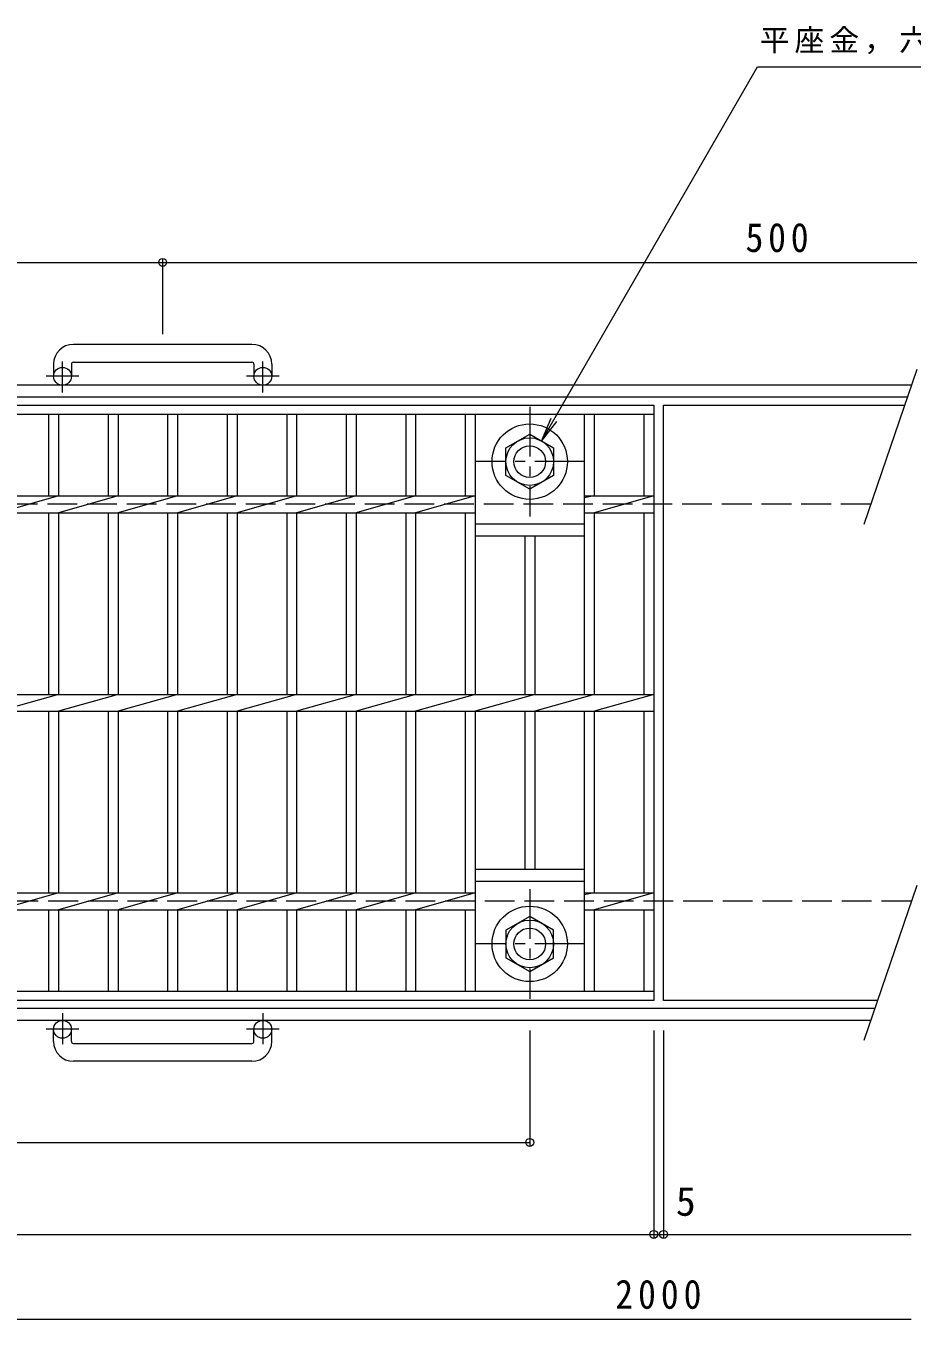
# Model space of a CAD drawing. Units: millimetres, scale not verified. Extents: x -910 to 919, y -686 to 546.
# Drawn here: x -160 to 286, y -145 to 507 of the extents above; entities that cross this region are included whole.
import ezdxf
from ezdxf.enums import TextEntityAlignment as Align

# ---------------------------------------------------------------- set-up
doc = ezdxf.new("R2010")
doc.units = ezdxf.units.MM
doc.header["$LTSCALE"] = 5
doc.header["$PDMODE"] = 32
doc.header["$PDSIZE"] = 4
doc.linetypes.add('CHAIN1', pattern=[8, 5, -1, 1, -1])
doc.linetypes.add('DASHED3', pattern=[4, 3, -1])
for name, color, linetype, lineweight in [('0-1_躯体', 2, 'Continuous', 9), ('0-2_仕上', 3, 'Continuous', 9), ('0-4_その他', 7, 'Continuous', 9), ('0-5_寸法', 7, 'Continuous', 9)]:
    doc.layers.add(name, color=color, linetype=linetype, lineweight=lineweight)
doc.styles.add('ＭＳ ゴシック', font='')
doc.styles.get('ＭＳ ゴシック').set_extended_font_data('MS Gothic')

msp = doc.modelspace()

# ---------------------------------------------------------------- linework, layer by layer
at = {"layer": '0-1_躯体'}
for p, q in [((-46.526, 346.055), (-136.526, 346.055)), ((-146.526, 336.056), (-146.526, 329.955)), ((-137.526, 336.056), (-137.526, 329.955)), ((-136.526, 337.055), (-46.526, 337.055)), ((-45.526, 336.056), (-45.526, 329.955)), ((-36.526, 336.056), (-36.526, 329.955)), ((288.514, 333.408), (261.911, 255.371)), ((285.803, 325.455), (-841.526, 325.455)), ((283.757, 319.455), (-841.526, 319.455)), ((288.514, 73.408), (261.911, -4.63)), ((267.394, 11.455), (-841.526, 11.455)), ((265.349, 5.455), (-841.526, 5.455)), ((-146.526, -5.146), (-146.526, 0.955)), ((-137.526, -5.146), (-137.526, 0.955)), ((-45.526, -5.146), (-45.526, 0.955)), ((-36.526, -5.146), (-36.526, 0.955)), ((-136.526, -6.146), (-46.526, -6.146)), ((-46.526, -15.146), (-136.526, -15.146))]:
    msp.add_line(p, q, dxfattribs=at)
at = {"layer": '0-1_躯体', "linetype": 'CHAIN1'}
for p, q in [((-142.026, 321.847), (-142.026, 337.445)), ((-41.026, 321.847), (-41.026, 337.445)), ((-133.863, 329.955), (-150.27, 329.955)), ((-32.863, 329.955), (-49.27, 329.955)), ((93.475, 314.592), (93.475, 259.318)), ((121.112, 286.955), (65.838, 286.955)), ((93.475, 71.592), (93.475, 16.318)), ((121.112, 43.955), (65.838, 43.955)), ((-142.026, 9.062), (-142.026, -6.535)), ((-41.026, 9.062), (-41.026, -6.535)), ((-133.863, 0.955), (-150.27, 0.955)), ((-32.863, 0.955), (-49.27, 0.955))]:
    msp.add_line(p, q, dxfattribs=at)
at = {"layer": '0-1_躯体', "linetype": 'DASHED3'}
for p, q in [((265.348, 265.455), (-841.526, 265.455)), ((285.803, 65.455), (-841.526, 65.455))]:
    msp.add_line(p, q, dxfattribs=at)
at = {"layer": '0-1_躯体'}
for points in [[(105.475, 293.883), (105.475, 280.027), (93.475, 273.098), (81.475, 280.027), (81.475, 293.883), (93.475, 300.811)], [(105.475, 37.027), (105.475, 50.883), (93.475, 57.812), (81.475, 50.883), (81.475, 37.027), (93.475, 30.098)]]:
    msp.add_lwpolyline(points, close=True, dxfattribs=at)
for centre, radius in [((-142.026, 329.955), 4.5), ((-41.026, 329.955), 4.5), ((93.475, 286.955), 19), ((93.475, 286.955), 12), ((93.475, 286.955), 8), ((93.475, 43.955), 19), ((93.475, 43.955), 12), ((93.475, 43.955), 8), ((-142.026, 0.955), 4.5), ((-41.026, 0.955), 4.5)]:
    msp.add_circle(centre, radius, dxfattribs=at)
for centre, radius, start, end in [((-136.526, 336.056), 10, 90, 180), ((-46.526, 336.056), 10, 0, 90), ((-136.526, 336.056), 1, 90, 180), ((-46.526, 336.056), 1, 0, 90), ((-136.526, -5.146), 10, 180, 270), ((-136.526, -5.146), 1, 180, 270), ((-46.526, -5.146), 10, 270, 0), ((-46.526, -5.146), 1, 270, 0)]:
    msp.add_arc(centre, radius, start, end, dxfattribs=at)
at = {"layer": '0-2_仕上'}
for p, q in [((-839.026, 315.455), (155.974, 315.455)), ((155.974, 315.455), (155.974, 15.455)), ((160.974, 15.455), (160.974, 315.455)), ((160.974, 315.455), (282.394, 315.455)), ((-839.026, 310.955), (155.974, 310.955)), ((-149.025, 310.955), (-149.025, 269.695)), ((-144.026, 310.955), (-144.026, 269.695)), ((-119.026, 310.955), (-119.026, 269.695)), ((-114.026, 310.955), (-114.026, 269.695)), ((-89.026, 310.955), (-89.026, 269.695)), ((-84.026, 310.955), (-84.026, 269.695)), ((-59.025, 310.955), (-59.025, 269.695)), ((-54.026, 310.955), (-54.026, 269.695)), ((-29.026, 310.955), (-29.026, 269.695)), ((-24.026, 310.955), (-24.026, 269.695)), ((0.974, 310.955), (0.974, 269.695)), ((5.974, 310.955), (5.974, 269.695)), ((30.975, 310.955), (30.975, 269.695)), ((35.974, 310.955), (35.974, 269.695)), ((60.975, 310.955), (60.975, 269.695)), ((65.974, 310.955), (65.974, 169.695)), ((120.974, 310.955), (120.974, 169.695)), ((125.974, 310.955), (125.974, 269.695)), ((150.975, 310.955), (150.975, 269.695)), ((-749.026, 269.695), (65.974, 269.695)), ((-144.026, 269.695), (-174.026, 261.215)), ((-114.025, 269.695), (-144.026, 261.215)), ((-84.026, 269.695), (-114.026, 261.215)), ((-54.026, 269.695), (-84.026, 261.215)), ((-24.026, 269.695), (-54.026, 261.215)), ((5.974, 269.695), (-24.026, 261.215)), ((35.974, 269.695), (5.974, 261.215)), ((65.974, 269.695), (35.974, 261.215)), ((125.974, 269.695), (120.974, 268.695)), ((120.974, 269.695), (155.974, 269.695)), ((155.974, 269.695), (125.974, 261.215)), ((-749.026, 261.215), (65.974, 261.215)), ((-149.025, 261.215), (-149.025, 169.695)), ((-144.026, 261.215), (-144.026, 169.695)), ((-119.026, 261.215), (-119.026, 169.695)), ((-114.026, 261.215), (-114.026, 169.695)), ((-89.026, 261.215), (-89.026, 169.695)), ((-84.026, 261.215), (-84.026, 169.695)), ((-59.025, 261.215), (-59.025, 169.695)), ((-54.026, 261.215), (-54.026, 169.695)), ((-29.026, 261.215), (-29.026, 169.695)), ((-24.026, 261.215), (-24.026, 169.695)), ((0.974, 261.215), (0.974, 169.695)), ((5.974, 261.215), (5.974, 169.695)), ((30.975, 261.215), (30.975, 169.695)), ((35.974, 261.215), (35.974, 169.695)), ((60.975, 261.215), (60.975, 169.695)), ((120.974, 261.215), (155.974, 261.215)), ((125.974, 261.215), (125.974, 169.695)), ((150.975, 261.215), (150.975, 169.695)), ((120.975, 255.455), (65.975, 255.455)), ((120.975, 249.455), (65.975, 249.455)), ((90.974, 249.455), (90.974, 169.695)), ((95.974, 249.455), (95.974, 169.695)), ((-839.026, 169.695), (155.974, 169.695)), ((-144.026, 169.695), (-174.026, 161.215)), ((-114.025, 169.695), (-144.026, 161.215)), ((-84.026, 169.695), (-114.026, 161.215)), ((-54.026, 169.695), (-84.026, 161.215)), ((-24.026, 169.695), (-54.026, 161.215)), ((5.974, 169.695), (-24.026, 161.215)), ((35.974, 169.695), (5.974, 161.215)), ((65.974, 169.695), (35.974, 161.215)), ((95.974, 169.695), (65.974, 161.215)), ((125.974, 169.695), (95.974, 161.215)), ((155.974, 169.695), (125.974, 161.215)), ((-839.026, 161.215), (155.974, 161.215)), ((-149.025, 161.215), (-149.025, 69.695)), ((-144.026, 161.215), (-144.026, 69.695)), ((-119.026, 161.215), (-119.026, 69.695)), ((-114.026, 161.215), (-114.026, 69.695)), ((-89.026, 161.215), (-89.026, 69.695)), ((-84.026, 161.215), (-84.026, 69.695)), ((-59.025, 161.215), (-59.025, 69.695)), ((-54.026, 161.215), (-54.026, 69.695)), ((-29.026, 161.215), (-29.026, 69.695)), ((-24.026, 161.215), (-24.026, 69.695)), ((0.974, 161.215), (0.974, 69.695)), ((5.974, 161.215), (5.974, 69.695)), ((30.975, 161.215), (30.975, 69.695)), ((35.974, 161.215), (35.974, 69.695)), ((60.975, 161.215), (60.975, 69.695)), ((65.974, 161.215), (65.974, 19.955)), ((90.974, 161.215), (90.974, 81.455)), ((95.974, 161.215), (95.974, 81.455)), ((120.974, 161.215), (120.974, 19.955)), ((125.974, 161.215), (125.974, 69.695)), ((150.975, 161.215), (150.975, 69.695)), ((120.975, 81.455), (65.975, 81.455)), ((120.975, 75.455), (65.975, 75.455)), ((-749.026, 69.695), (65.974, 69.695)), ((-144.026, 69.695), (-174.026, 61.216)), ((-114.025, 69.695), (-144.026, 61.216)), ((-84.026, 69.695), (-114.026, 61.216)), ((-54.026, 69.695), (-84.026, 61.216)), ((-24.026, 69.695), (-54.026, 61.216)), ((5.974, 69.695), (-24.026, 61.216)), ((35.974, 69.695), (5.974, 61.216)), ((65.974, 69.695), (35.974, 61.216)), ((120.974, 69.695), (155.974, 69.695)), ((125.974, 69.695), (120.974, 68.695)), ((155.974, 69.695), (125.974, 61.216)), ((-749.026, 61.216), (65.974, 61.216)), ((-149.025, 61.216), (-149.025, 19.955)), ((-144.026, 61.216), (-144.026, 19.955)), ((-119.026, 61.216), (-119.026, 19.955)), ((-114.026, 61.216), (-114.026, 19.955)), ((-89.026, 61.216), (-89.026, 19.955)), ((-84.026, 61.216), (-84.026, 19.955)), ((-59.025, 61.216), (-59.025, 19.955)), ((-54.026, 61.216), (-54.026, 19.955)), ((-29.026, 61.216), (-29.026, 19.955)), ((-24.026, 61.216), (-24.026, 19.955)), ((0.974, 61.216), (0.974, 19.955)), ((5.974, 61.216), (5.974, 19.955)), ((30.975, 61.216), (30.975, 19.955)), ((35.974, 61.216), (35.974, 19.955)), ((60.975, 61.216), (60.975, 19.955)), ((120.974, 61.216), (155.974, 61.216)), ((125.974, 61.216), (125.974, 19.955)), ((150.975, 61.216), (150.975, 19.955)), ((155.974, 19.955), (-839.026, 19.955)), ((155.974, 15.455), (-839.026, 15.455)), ((268.758, 15.455), (160.974, 15.455))]:
    msp.add_line(p, q, dxfattribs=at)
at = {"layer": '0-4_その他'}
for p, q in [((-591.526, 387.361), (-91.526, 387.361)), ((-91.526, 351.206), (-91.526, 388.861)), ((-91.526, 387.361), (288.514, 387.361)), ((93.475, 0.264), (93.475, -57.548)), ((155.974, 0.264), (155.974, -103.91)), ((160.974, 0.264), (160.974, -103.91)), ((-776.526, -56.048), (93.475, -56.048)), ((-889.577, -102.41), (155.974, -102.41)), ((155.974, -102.41), (160.974, -102.41)), ((160.974, -102.41), (285.803, -102.41)), ((-841.526, -145.09), (285.803, -145.09))]:
    msp.add_line(p, q, dxfattribs=at)
for p in [(-91.526, 387.361), (93.475, -56.048), (155.974, -102.41), (160.974, -102.41)]:
    msp.add_point(p, dxfattribs=at)
at = {"layer": '0-5_寸法'}
for q in [(104.259, 308.896), (107.085, 307.264)]:
    msp.add_line((99.475, 297.347), q, dxfattribs=at)
msp.add_lwpolyline([(99.475, 297.347), (208.289, 485.818), (403.121, 485.818)], dxfattribs=at)

# ---------------------------------------------------------------- texts
at = {"layer": '0-4_その他', "color": 2, "style": 'ＭＳ ゴシック'}
msp.add_text('5', height=14.66, dxfattribs=at).set_placement((167.151, -97.41), align=Align.BOTTOM_LEFT)
at = {"layer": '0-4_その他', "color": 2, "char_height": 14.66, "attachment_point": 7, "style": 'ＭＳ ゴシック'}
for s, insert in [('\\T1.27;\\W0.9;500', (202.261, 392.361)), ('\\T1.28;\\W0.9;2000', (136.599, -140.09))]:
    msp.add_mtext(s, dxfattribs=dict(at, insert=insert))
at = {"layer": '0-5_寸法', "insert": (209.403, 492.271), "char_height": 11, "attachment_point": 7, "style": 'ＭＳ ゴシック'}
msp.add_mtext('\\T1.17;平座金，六角袋Ｕナット', dxfattribs=at)

doc.saveas('drawing.dxf')
